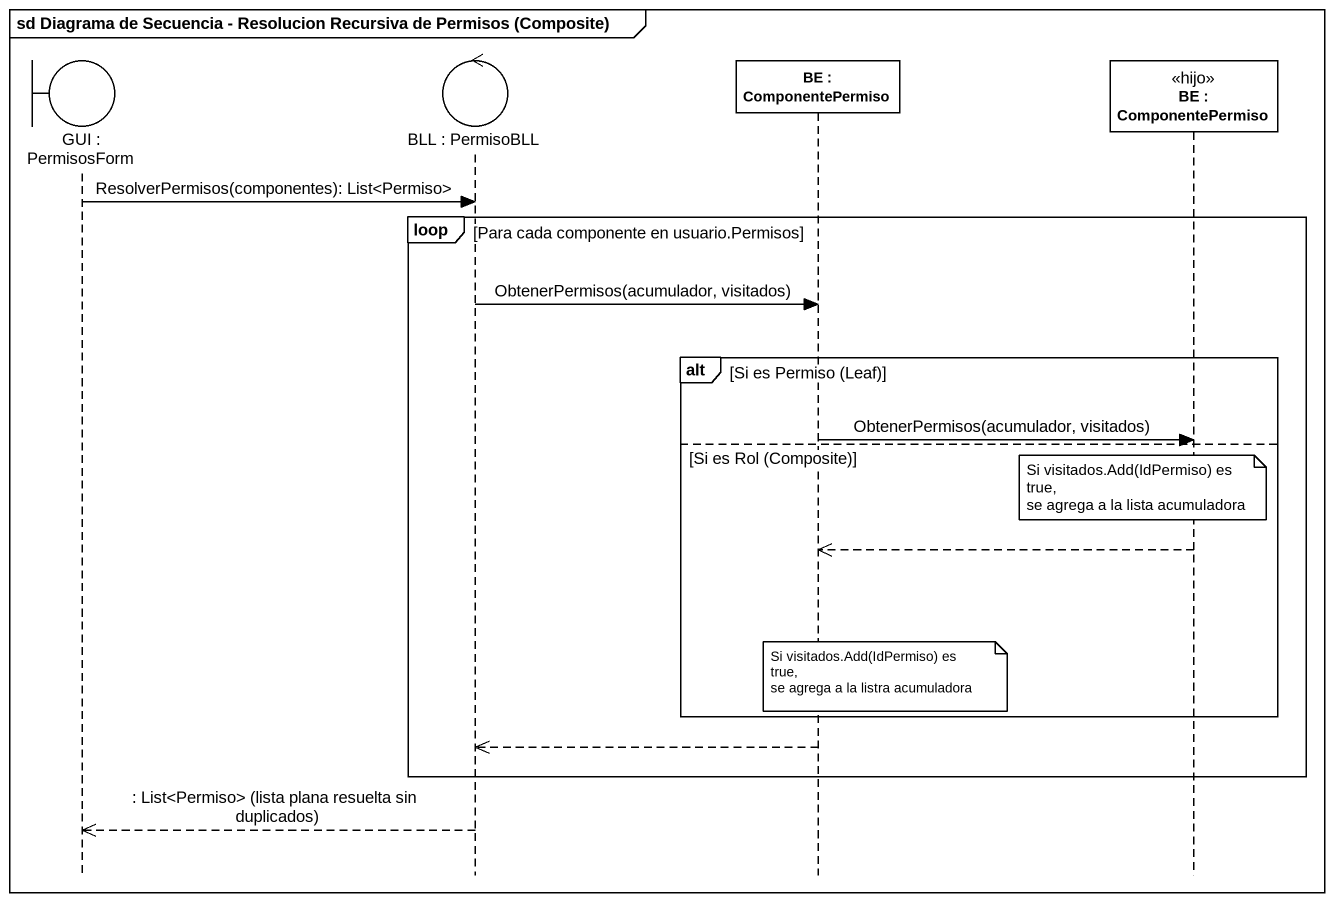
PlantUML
@startuml
mainframe sd Diagrama de Secuencia - Resolucion Recursiva de Permisos (Composite)
hide footbox
boundary "GUI : PermisosForm" as GUI
control "BLL : PermisoBLL" as BLL
participant "BE : ComponentePermiso" as BE
participant "BE : ComponentePermiso" as BE_2 <<hijo>>

GUI -> BLL : ResolverPermisos(componentes): List<Permiso>
loop Para cada componente en usuario.Permisos
  BLL -> BE : ObtenerPermisos(acumulador, visitados)
  alt Si es Permiso (Leaf)
    BE -> BE_2 : ObtenerPermisos(acumulador, visitados)
  else Si es Rol (Composite)
    note over BE_2
      Si visitados.Add(IdPermiso) es true,
      se agrega a la lista acumuladora
    end note
    BE_2 -->> BE
    note over BE
      Si visitados.Add(IdPermiso) es true,
      se agrega a la listra acumuladora
    end note
  end
  BE -->> BLL
end
BLL -->> GUI : : List<Permiso> (lista plana resuelta sin duplicados)
@enduml
